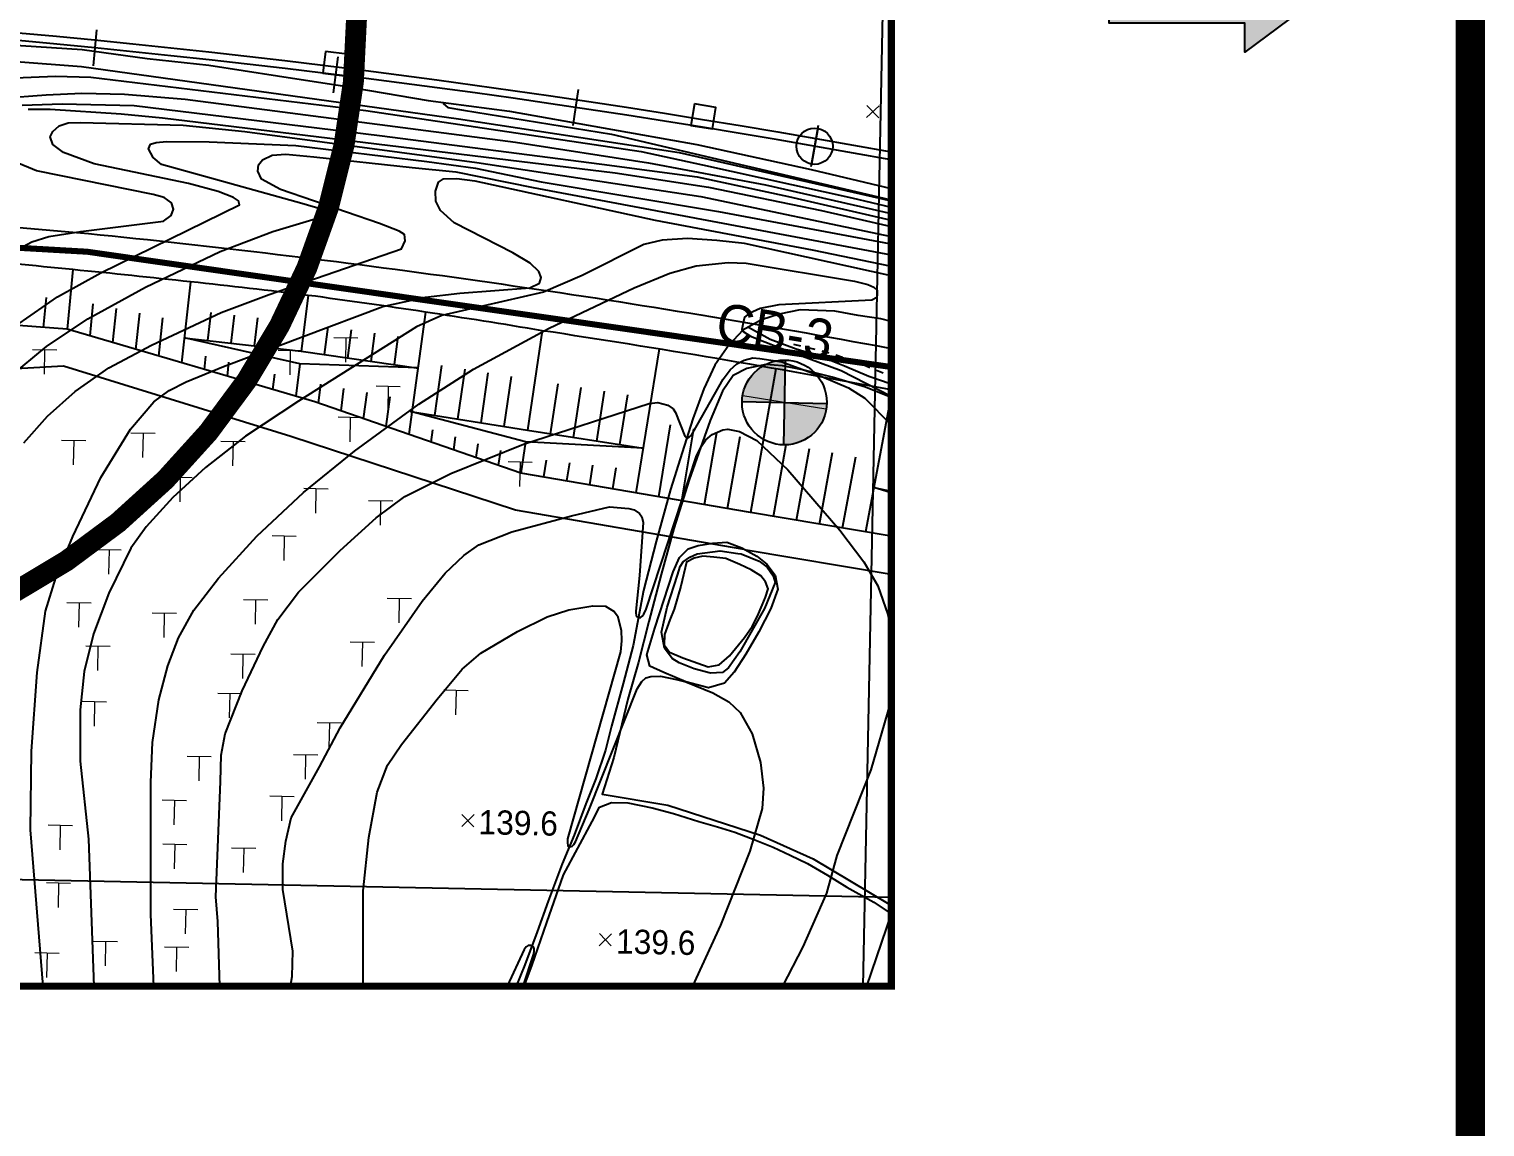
# Model space of a CAD drawing. Header units: metres. Extents: x 3558 to 3726, y 2272 to 2391.
# Drawn here: x 3701.88 to 3721.91, y 2302.29 to 2317.39 of the extents above; entities that cross this region are included whole.
import ezdxf
from ezdxf.enums import TextEntityAlignment as Align
from ezdxf.lldxf.tags import DXFTag

# ---------------------------------------------------------------- set-up
doc = ezdxf.new("R2010")
doc.units = ezdxf.units.M
doc.header["$LTSCALE"] = 0.3
doc.linetypes.add('A-HIDDN01', pattern=[0.375, 0.25, -0.125])
for name, color, linetype in [('AB002', 7, 'Continuous'), ('AC003', 112, 'A-HIDDN01'), ('AD001', 60, 'A-DASHD01'), ('AZ071', 7, 'A-DASHD01'), ('BA003', 5, 'Continuous'), ('BA010', 5, 'Continuous'), ('CA-ALGN-CNTL-UY3', 7, 'Continuous'), ('CA-ALGN-STSM-UY3', 2, 'Continuous'), ('CA-BORD-ROAD-UY3', 7, 'Continuous'), ('CA002', 7, 'Continuous'), ('CA003', 8, 'Continuous'), ('CA004', 82, 'Continuous'), ('CA005', 81, 'Continuous'), ('CD-DRAN-MANH', 3, 'Continuous'), ('CD-DRAN-PIPD', 3, 'A-DASHD01'), ('CD-SDLB-TYP2', 3, 'H-DICHB02'), ('CD-SDLL-TYP1', 4, 'H-DICHL01'), ('CD-SDLL-TYP2', 4, 'H-DICHL02'), ('CE-SLOP-BORD', 4, 'Continuous'), ('CE-SLOP-CUTT', 2, 'Continuous'), ('CV-BORE-SYMB', 3, 'Continuous'), ('CV-BORE-TEXT', 4, 'Continuous'), ('CX-BORD', 3, 'Continuous'), ('CX-BORD-LIN1', 4, 'Continuous'), ('CX-BORD-LIN2', 3, 'Continuous'), ('CX-BORD-TEX2', 7, 'Continuous'), ('CX-BORD-TEX3', 6, 'Continuous'), ('CZ-GRID', 1, 'Continuous'), ('CZ-HIDL', 2, 'A-DASHD01'), ('CZ-LIN1', 7, 'Continuous'), ('CZ-SYMB', 2, 'Continuous'), ('DA001', 80, 'A-DASHD01')]:
    doc.layers.add(name, color=color, linetype=linetype)
doc.styles.add('GHS', font='돋움.ttf')
doc.styles.add('GTXT', font='돋움.ttf')
doc.styles.add('SHS', font='돋움.ttf')
doc.styles.get("Standard").update_dxf_attribs({"font": '돋움.ttf'})
doc.styles.add('TB_TEXT', font='돋움.ttf')
doc.styles.add('TB_WBTXT', font='돋움.ttf')
doc.styles.add('TB_WMTXT', font='돋움.ttf')
tags = doc.linetypes.add('A-DASHD01', pattern=[0.75, 0.5, -0.25]).pattern_tags.tags
tags[6:7] = [DXFTag(74, 4), DXFTag(75, 0), DXFTag(340, '0'), DXFTag(46, 1.0), DXFTag(50, 0.0), DXFTag(44, 0.0), DXFTag(45, 0.0)]
tags[4:5] = [DXFTag(74, 4), DXFTag(75, 0), DXFTag(340, '0'), DXFTag(46, 1.0), DXFTag(50, 0.0), DXFTag(44, 0.0), DXFTag(45, 0.0)]
doc.linetypes.add('H-DICHB01', pattern='A,1e-05,[43,kscals.shx,S=0.1,R=0,X=0,Y=0],-0.666667,["B1",Standard,S=0.2,R=0,X=0,Y=-0.1],-0.383333', length=1.05001)
doc.linetypes.add('H-DICHB02', pattern='A,1e-05,[43,kscals.shx,S=0.1,R=0,X=0,Y=0],-0.633333,["B2",Standard,S=0.2,R=0,X=0,Y=-0.1],-0.416667', length=1.05001)
doc.linetypes.add('H-DICHL01', pattern='A,0.9,[32,kscals.shx,S=0.1,R=360,X=0,Y=0],-0.366667,["L1",Standard,S=0.2,R=360,X=0,Y=-0.1],-0.383333', length=1.65)
doc.linetypes.add('H-DICHL02', pattern='A,0.9,[32,kscals.shx,S=0.1,R=0,X=0,Y=0],-0.333333,["L2",Standard,S=0.2,R=0,X=0,Y=-0.1],-0.416667', length=1.65)

# ---------------------------------------------------------------- blocks, each defined once
blk = doc.blocks.new('CZDIRA1')
blk.add_hatch(color=256).paths.add_polyline_path([(0, 2), (0, -2), (9.33, -2), (9.33, -4), (14.67, 0), (9.33, 4), (9.33, 2)])
blk.add_lwpolyline([(9.33, 4), (14.67, 0), (9.33, -4), (9.33, -2), (0, -2), (0, 2), (9.33, 2)], close=True)
blk = doc.blocks.new('CA002')
at = {"layer": 'CA002', "color": 8, "lineweight": 0}
for points in [[(-0.5, 0.5), (0.5, -0.5)], [(0.5, 0.5), (-0.5, -0.5)]]:
    blk.add_lwpolyline(points, dxfattribs=at)
blk = doc.blocks.new('AB002')
at = {"layer": 'AB002', "color": 8, "lineweight": 0, "flags": 128}
for points in [[(0, 0), (0, 2)], [(-1, 0), (1, 0)]]:
    blk.add_lwpolyline(points, dxfattribs=at)
blk = doc.blocks.new('CVBORH2')
h = blk.add_hatch(color=256)
h.paths.add_polyline_path([(0, 3.5, 0.414214), (-3.5, 0), (0, 0)])
h.paths.add_polyline_path([(0, -3.5, 0.414214), (3.5, 0), (0, 0)])
for p, q in [((0, 3.5), (0, -3.5)), ((-3.5, 0), (3.5, 0))]:
    blk.add_line(p, q)
blk.add_circle((0, 0), 3.5)
blk = doc.blocks.new('CASTAMM')
blk.add_line((0, -1.5), (0, 1.5))
blk.add_circle((0, 0), 1.3)
at = {"style": 'GTXT', "flags": 1}
for tag, p in [('STA_DST', (0, -3.62)), ('XSEC_DAT', (0, -6.85))]:
    blk.add_attdef(tag, text='', height=2.5, dxfattribs=at).set_placement(p, align=Align.MIDDLE)
blk = doc.blocks.new('CXBLKA1-KECH-한국도로공사')
at = {"layer": 'CX-BORD-LIN1', "const_width": 2}
blk.add_lwpolyline([(796, 0), (0, 0), (0, 554), (796, 554)], close=True, dxfattribs=at)
at = {"layer": 'CX-BORD-LIN1', "style": 'TB_TEXT'}
for tag, height, p in [('TR_RNUM5', 3, (285.11, 32.64)), ('TR_RDAT5', 3.5, (317.5, 33)), ('TR_DGN5', 3.5, (451.12, 33)), ('TR_CHK5', 3.5, (491.12, 33)), ('TR_APP5', 3.5, (531.12, 33)), ('TR_RNUM4', 3, (285.11, 26.64)), ('TR_RDAT4', 3.5, (317.5, 27)), ('TR_DGN4', 3.5, (451.12, 27)), ('TR_CHK4', 3.5, (491.12, 27)), ('TR_APP4', 3.5, (531.12, 27)), ('TR_RNUM3', 3, (285.11, 20.64)), ('TR_RDAT3', 3.5, (317.5, 21)), ('TR_DGN3', 3.5, (451.12, 21)), ('TR_CHK3', 3.5, (491.12, 21)), ('TR_APP3', 3.5, (531.12, 21)), ('TR_RNUM2', 3, (285.11, 14.64)), ('TR_RDAT2', 3.5, (317.5, 15)), ('TR_DGN2', 3.5, (451.12, 15)), ('TR_CHK2', 3.5, (491.12, 15)), ('TR_APP2', 3.5, (531.12, 15)), ('TR_RNUM1', 3, (285.11, 8.64)), ('TR_RDAT1', 3.5, (317.5, 9)), ('TR_DGN1', 3.5, (451.12, 9)), ('TR_CHK1', 3.5, (491.12, 9)), ('TR_APP1', 3.5, (531.12, 9))]:
    blk.add_attdef(tag, text='', height=height, dxfattribs=at).set_placement(p, align=Align.MIDDLE_CENTER)
for tag, p in [('TR_RCON5', (342.3, 33)), ('TR_RCON4', (342.3, 27)), ('TR_RCON3', (342.3, 21)), ('TR_RCON2', (342.3, 15)), ('TR_RCON1', (342.3, 9))]:
    blk.add_attdef(tag, text='', height=3.5, dxfattribs=at).set_placement(p, align=Align.MIDDLE_LEFT)
at = {"layer": 'CX-BORD-LIN2', "style": 'TB_TEXT'}
blk.add_attdef('TD_VERSION', text='', height=3, rotation=90, dxfattribs=at).set_placement((800.5, 48.01), align=Align.MIDDLE_CENTER)
at = {"layer": 'CX-BORD-TEX2', "style": 'TB_WMTXT'}
for tag, height, p in [('TB_CNAME', 5, (15.34, 531.83)), ('TB_CSCOP', 4, (16.63, 523.83))]:
    blk.add_attdef(tag, text='', height=height, dxfattribs=at).set_placement(p, align=Align.BOTTOM_LEFT)
at = {"layer": 'CX-BORD-TEX2', "style": 'TB_WBTXT'}
for tag, height, p in [('TB_MTITIL', 10, (398, 533.33)), ('TB_STITL', 7, (398, 518.33))]:
    blk.add_attdef(tag, text='', height=height, dxfattribs=at).set_placement(p, align=Align.MIDDLE_CENTER)
at = {"layer": 'CX-BORD-TEX3', "style": 'TB_TEXT'}
for tag, height, p in [('TD_LNDST', 4.5, (215, 31.5)), ('TD_DSECT', 4.5, (605.5, 31.5)), ('TD_DDIST', 4.5, (654.5, 31.5)), ('TD_DNAME_TOP', 4.5, (755, 27.96)), ('TD_DCOMP', 4.5, (215, 22.59)), ('TD_CSECT', 4.5, (605.5, 22.5)), ('TD_CDIST', 4.5, (654.5, 22.5)), ('TD_DNAME_MAIN', 4.5, (755, 21.47)), ('TD_HSCAL', 4.5, (620.88, 13.75)), ('TD_VSCAL', 4.5, (656.86, 13.75)), ('TD_DNAME_BOT', 3, (755, 15.25)), ('TD_CCOMP', 4.5, (215, 13.59)), ('TD_CNAME', 5, (65, 7.6)), ('TD_FIELD', 4.5, (180, 5.13)), ('TD_CSTEP', 4.5, (250.74, 5.13)), ('TD_DWGCODE', 4.5, (637, 4.79)), ('TD_DWGNO', 4.5, (755, 5))]:
    blk.add_attdef(tag, text='', height=height, dxfattribs=at).set_placement(p, align=Align.MIDDLE_CENTER)

msp = doc.modelspace()

# ---------------------------------------------------------------- linework, layer by layer
at = {"layer": 'AC003', "elevation": 22.333, "flags": 128}
msp.add_lwpolyline([(3712.396, 2313.057), (3712.826, 2312.958), (3713.208, 2312.836), (3713.679, 2312.644), (3713.742, 2312.613)], dxfattribs=at)
at = {"layer": 'AD001', "color": 253, "elevation": 18.202, "flags": 128}
msp.add_lwpolyline([(3700.025, 2317.262), (3700.876, 2317.21), (3701.761, 2317.167), (3702.608, 2317.113), (3703.502, 2316.99), (3704.351, 2316.895), (3705.293, 2316.749), (3706.155, 2316.615), (3707.37, 2316.411), (3708.489, 2316.265), (3711.066, 2315.803), (3712.641, 2315.461), (3713.742, 2315.201)], dxfattribs=at)
at = {"layer": 'AZ071', "flags": 128}
for points, elevation in [([(3698.683, 2316.983), (3698.729, 2317.137), (3700.732, 2317.021), (3702.595, 2316.88)], 21.037), ([(3702.595, 2316.88), (3707.786, 2316.158), (3710.824, 2315.696), (3713.742, 2315.031)], 18.163)]:
    msp.add_lwpolyline(points, dxfattribs=dict(at, elevation=elevation))
at = {"layer": 'BA003', "color": 253, "flags": 128}
for points, elevation in [([(3713.742, 2313.369), (3713.598, 2313.409), (3713.287, 2313.454), (3712.964, 2313.512), (3712.489, 2313.53), (3712.199, 2313.469), (3711.958, 2313.394), (3711.7, 2313.25), (3711.505, 2313.043), (3711.312, 2312.769), (3711.16, 2312.444), (3711.011, 2312.032), (3710.862, 2311.57), (3710.702, 2311.058), (3710.507, 2310.343), (3710.33, 2309.67), (3710.188, 2308.913), (3710.052, 2308.389), (3709.892, 2307.802), (3709.809, 2307.472), (3709.677, 2307.078), (3709.54, 2306.734), (3709.376, 2306.304), (3709.212, 2305.909), (3709.02, 2305.396), (3708.866, 2304.975), (3708.697, 2304.519), (3708.577, 2304.227)], 22.657), ([(3711.776, 2313.293), (3712.076, 2313.129), (3712.433, 2312.996), (3712.778, 2312.889), (3713.097, 2312.761), (3713.434, 2312.618), (3713.725, 2312.518), (3713.742, 2312.508)], 22.112)]:
    msp.add_lwpolyline(points, dxfattribs=dict(at, elevation=elevation))
at = {"layer": 'BA010', "elevation": 22.907, "flags": 128}
msp.add_lwpolyline([(3710.755, 2309.415), (3710.694, 2309.266), (3710.621, 2309.064), (3710.615, 2308.921), (3710.691, 2308.822), (3710.875, 2308.745), (3711.222, 2308.62), (3711.371, 2308.645), (3711.517, 2308.769), (3711.721, 2309.025), (3711.829, 2309.174), (3711.9, 2309.316), (3711.965, 2309.47), (3712.01, 2309.576), (3712.046, 2309.695), (3712.013, 2309.787), (3711.948, 2309.872), (3711.813, 2309.953), (3711.659, 2310.026), (3711.463, 2310.109), (3711.301, 2310.13), (3711.15, 2310.143), (3711.029, 2310.114), (3710.925, 2310.06), (3710.846, 2309.73), (3710.755, 2309.415)], dxfattribs=at)
at = {"layer": 'CA-ALGN-CNTL-UY3', "color": 1}
msp.add_arc((3689.593, 2183.617), 134.167, 79.63051, 94.03839, dxfattribs=at)
at = {"layer": 'CA-ALGN-STSM-UY3'}
for p, q in [((3702.805, 2317.382), (3702.756, 2316.885)), ((3706.124, 2317.013), (3706.062, 2316.517)), ((3709.432, 2316.561), (3709.359, 2316.067)), ((3712.729, 2316.027), (3712.643, 2315.535))]:
    msp.add_line(p, q, dxfattribs=at)
at = {"layer": 'CA-BORD-ROAD-UY3', "color": 1, "const_width": 0.0833}
msp.add_lwpolyline([(3713.742, 2312.744, 0.063927), (3680.341, 2314.657)], format="xyb", dxfattribs=at)
at = {"layer": 'CA004', "flags": 128}
for points, elevation in [([(3701.864, 2316.291), (3702.167, 2316.292), (3703.143, 2316.225), (3703.713, 2316.17), (3709.942, 2315.414), (3711.228, 2315.218), (3712.781, 2314.899), (3713.742, 2314.678)], 21.667), ([(3701.675, 2314.336), (3701.913, 2314.468), (3702.148, 2314.538), (3702.587, 2314.609), (3703.726, 2314.752), (3703.83, 2314.829), (3703.862, 2314.915), (3703.835, 2315.003), (3703.735, 2315.076), (3703.584, 2315.119), (3701.975, 2315.443), (3701.678, 2315.566)], 21.667), ([(3713.742, 2313.997), (3711.721, 2314.441), (3711.339, 2314.486), (3710.937, 2314.512), (3710.589, 2314.487), (3710.334, 2314.429), (3709.488, 2314.002), (3708.954, 2313.772), (3707.557, 2313.453), (3707.207, 2313.295), (3705.583, 2312.275), (3704.856, 2311.792), (3704.302, 2311.362), (3703.855, 2310.949), (3703.485, 2310.546), (3703.277, 2310.25), (3702.973, 2309.632), (3702.761, 2309.074), (3702.633, 2308.557), (3702.576, 2308.029), (3702.58, 2307.32), (3702.694, 2306.247), (3702.765, 2304.227)], 22.5)]:
    msp.add_lwpolyline(points, dxfattribs=dict(at, elevation=elevation))
at = {"layer": 'CA005', "flags": 128}
for points, elevation in [([(3701.007, 2316.694), (3702.239, 2316.743), (3702.726, 2316.733), (3706.508, 2316.273), (3710.299, 2315.709), (3711.145, 2315.527), (3713.198, 2315.071), (3713.742, 2314.945)], 21.167), ([(3694.692, 2304.227), (3695.453, 2305.259), (3696.1, 2306.293), (3696.649, 2307.308), (3696.965, 2307.992), (3697.068, 2308.392), (3697.323, 2309.728), (3697.559, 2310.308), (3699.653, 2315.33), (3699.766, 2315.83), (3699.863, 2315.978), (3699.996, 2316.064), (3700.309, 2316.183), (3700.934, 2316.352), (3701.498, 2316.442), (3702.112, 2316.487), (3702.601, 2316.511), (3703.187, 2316.496), (3704.025, 2316.427), (3708.572, 2315.838), (3710.4, 2315.552), (3712.01, 2315.25), (3713.742, 2314.854)], 21.333), ([(3701.782, 2316.347), (3702.332, 2316.364), (3703.322, 2316.34), (3706.698, 2315.928), (3709.757, 2315.534), (3711.07, 2315.362), (3712.328, 2315.088), (3713.742, 2314.764)], 21.5), ([(3707.573, 2316.385), (3707.577, 2316.366), (3707.639, 2316.313), (3707.855, 2316.277), (3709.89, 2315.946), (3713.716, 2315.05), (3713.742, 2315.043)], 21), ([(3701.738, 2313.343), (3702.267, 2313.71), (3702.861, 2314.04), (3704.769, 2314.975), (3704.759, 2315.03), (3704.689, 2315.076), (3704.478, 2315.159), (3704.067, 2315.267), (3702.769, 2315.539), (3702.351, 2315.693), (3702.2, 2315.805), (3702.166, 2315.91), (3702.2, 2315.984), (3702.29, 2316.06), (3702.413, 2316.102), (3702.576, 2316.107), (3703.998, 2316.069), (3704.845, 2315.983), (3708.037, 2315.559), (3711.12, 2315.09), (3713.742, 2314.54)], 21.833), ([(3701.605, 2312.603), (3702.116, 2313.025), (3702.683, 2313.407), (3703.479, 2313.841), (3704.506, 2314.331), (3705.231, 2314.61), (3705.919, 2314.813), (3705.962, 2314.878), (3705.895, 2314.914), (3705.631, 2314.993), (3703.698, 2315.53), (3703.583, 2315.625), (3703.519, 2315.746), (3703.547, 2315.81), (3703.625, 2315.834), (3703.768, 2315.846), (3704.352, 2315.84), (3705.547, 2315.789), (3707.351, 2315.573), (3708.02, 2315.481), (3708.922, 2315.291), (3711.366, 2314.882), (3713.715, 2314.444), (3713.742, 2314.437)], 22), ([(3701.801, 2311.7), (3702.129, 2312.066), (3702.51, 2312.409), (3702.974, 2312.733), (3703.561, 2313.043), (3704.519, 2313.492), (3705.181, 2313.743), (3707.001, 2314.37), (3707.053, 2314.478), (3707.04, 2314.565), (3706.971, 2314.612), (3706.699, 2314.717), (3705.334, 2315.184), (3705.074, 2315.328), (3705.023, 2315.436), (3705.032, 2315.523), (3705.086, 2315.595), (3705.219, 2315.659), (3705.408, 2315.673), (3705.794, 2315.636), (3707.146, 2315.49), (3707.748, 2315.427), (3708.811, 2315.215), (3713.742, 2314.286)], 22.167), ([(3702.069, 2304.227), (3701.896, 2306.376), (3701.909, 2307.46), (3701.987, 2308.541), (3702.103, 2309.385), (3702.245, 2309.846), (3702.475, 2310.412), (3702.864, 2311.223), (3703.271, 2311.89), (3703.591, 2312.266), (3703.803, 2312.423), (3704.035, 2312.54), (3704.551, 2312.749), (3706.742, 2313.575), (3707.331, 2313.705), (3707.805, 2313.758), (3708.766, 2313.833), (3708.901, 2313.897), (3708.924, 2313.975), (3708.891, 2314.058), (3708.771, 2314.171), (3708.532, 2314.313), (3707.727, 2314.727), (3707.536, 2314.895), (3707.474, 2315.025), (3707.467, 2315.163), (3707.509, 2315.285), (3707.58, 2315.334), (3707.761, 2315.338), (3708.011, 2315.306), (3710.494, 2314.764), (3712.651, 2314.357), (3713.742, 2314.13)], 22.333), ([(3703.59, 2304.227), (3703.55, 2305.212), (3703.552, 2307.034), (3703.575, 2307.578), (3703.662, 2308.164), (3703.784, 2308.633), (3703.933, 2309.019), (3704.144, 2309.399), (3704.483, 2309.841), (3705.01, 2310.418), (3705.652, 2311.019), (3706.355, 2311.588), (3707.239, 2312.233), (3707.99, 2312.715), (3709.033, 2313.279), (3710.205, 2313.831), (3710.696, 2314.035), (3711.056, 2314.137), (3711.499, 2314.182), (3711.744, 2314.173), (3713.237, 2313.927), (3713.418, 2313.877), (3713.503, 2313.841), (3713.547, 2313.801), (3713.546, 2313.738), (3713.545, 2313.698), (3713.476, 2313.665), (3712.193, 2313.6), (3711.936, 2313.549), (3711.786, 2313.478), (3711.723, 2313.428), (3711.704, 2313.354), (3711.685, 2313.258), (3711.702, 2313.234), (3711.803, 2313.17), (3712.199, 2313.014), (3712.77, 2312.803), (3713.052, 2312.695), (3713.742, 2312.345)], 22.667), ([(3708.678, 2311.682), (3710.408, 2312.24), (3710.527, 2312.257), (3710.665, 2312.22), (3710.738, 2312.169), (3710.772, 2312.118), (3710.899, 2311.793), (3710.913, 2311.777), (3710.929, 2311.767), (3710.94, 2311.767), (3710.962, 2311.778), (3710.992, 2311.805), (3711.011, 2311.837), (3711.43, 2312.575), (3711.526, 2312.707), (3711.617, 2312.789), (3711.717, 2312.837), (3711.837, 2312.869), (3711.935, 2312.862), (3712.234, 2312.814), (3712.784, 2312.615), (3713.153, 2312.456), (3713.378, 2312.314), (3713.742, 2311.95)], 22.833), ([(3709.339, 2310.699), (3709.864, 2310.82), (3710.131, 2310.8), (3710.205, 2310.779), (3710.278, 2310.728), (3710.307, 2310.682), (3710.325, 2310.603), (3710.275, 2309.874), (3710.227, 2309.387), (3710.226, 2309.363), (3710.231, 2309.328), (3710.246, 2309.307), (3710.257, 2309.297), (3710.286, 2309.295), (3710.313, 2309.315), (3710.336, 2309.343), (3710.37, 2309.415), (3711.062, 2311.524), (3711.123, 2311.641), (3711.19, 2311.744), (3711.275, 2311.816), (3711.423, 2311.88), (3711.493, 2311.891), (3711.653, 2311.856), (3711.892, 2311.731), (3712.318, 2311.331), (3713.036, 2310.5), (3713.366, 2310.064), (3713.556, 2309.736), (3713.694, 2309.339), (3713.742, 2309.096)], 23), ([(3704.502, 2304.227), (3704.474, 2305.118), (3704.447, 2305.456), (3704.509, 2307.042), (3704.519, 2307.403), (3704.576, 2307.699), (3704.81, 2308.29), (3705.096, 2308.9), (3705.299, 2309.273), (3705.585, 2309.648), (3706.155, 2310.218), (3706.65, 2310.668), (3707.047, 2310.962), (3707.68, 2311.28), (3708.678, 2311.682)], 22.833), ([(3705.475, 2304.227), (3705.495, 2304.361), (3705.506, 2304.71), (3705.367, 2305.558), (3705.369, 2305.912), (3705.411, 2306.221), (3705.482, 2306.541), (3705.871, 2307.243), (3706.157, 2307.782), (3706.766, 2308.779), (3707.284, 2309.525), (3707.6, 2309.906), (3707.858, 2310.153), (3708.065, 2310.297), (3708.52, 2310.479), (3709.339, 2310.699)], 23), ([(3711.628, 2310.18), (3711.675, 2310.172), (3711.922, 2310.074), (3712.035, 2309.993), (3712.117, 2309.873), (3712.142, 2309.778), (3711.999, 2309.424), (3711.656, 2308.826), (3711.503, 2308.608), (3711.417, 2308.54), (3711.255, 2308.533), (3711.027, 2308.592), (3710.821, 2308.674), (3710.726, 2308.734), (3710.619, 2308.875), (3710.581, 2309.096), (3710.658, 2309.44), (3710.8, 2309.88), (3710.838, 2309.998), (3710.878, 2310.062), (3710.969, 2310.129), (3711.069, 2310.172), (3711.387, 2310.215), (3711.628, 2310.18)], 23), ([(3707.003, 2307.552), (3707.491, 2308.177), (3707.838, 2308.587), (3708.093, 2308.806), (3708.597, 2309.108), (3709.008, 2309.306), (3709.305, 2309.403), (3709.635, 2309.458), (3709.807, 2309.453), (3709.93, 2309.382), (3709.975, 2309.321), (3710.022, 2309.124), (3710.03, 2308.979), (3710.016, 2308.825), (3709.285, 2306.253), (3709.284, 2306.199), (3709.29, 2306.162), (3709.298, 2306.148), (3709.318, 2306.145), (3709.349, 2306.155), (3709.374, 2306.177), (3709.395, 2306.213), (3709.586, 2306.656), (3710.243, 2308.316), (3710.307, 2308.418), (3710.364, 2308.468), (3710.432, 2308.487), (3710.566, 2308.49), (3710.787, 2308.447), (3710.916, 2308.412), (3711.284, 2308.26), (3711.505, 2308.139), (3711.662, 2307.99), (3711.828, 2307.697), (3711.942, 2307.304), (3711.981, 2306.952), (3711.964, 2306.673), (3711.794, 2306.086), (3711.392, 2305.067), (3711.008, 2304.227)], 23.167), ([(3713.742, 2308.244), (3713.72, 2308.102), (3713.46, 2307.204), (3712.991, 2306.025), (3712.852, 2305.505), (3712.524, 2304.767), (3712.243, 2304.227)], 23), ([(3706.473, 2304.227), (3706.474, 2305.54), (3706.549, 2306.27), (3706.666, 2306.895), (3706.808, 2307.266), (3707.003, 2307.552)], 23.167), ([(3713.742, 2305.223), (3713.4, 2304.227)], 22.833), ([(3708.675, 2304.227), (3708.817, 2304.658), (3708.828, 2304.706), (3708.828, 2304.741), (3708.819, 2304.767), (3708.801, 2304.783), (3708.782, 2304.788), (3708.746, 2304.785), (3708.718, 2304.767), (3708.691, 2304.732), (3708.457, 2304.227)], 23.167)]:
    msp.add_lwpolyline(points, dxfattribs=dict(at, elevation=elevation))
at = {"layer": 'CD-DRAN-MANH', "lineweight": -3}
for points in [[(3705.955, 2317.084), (3705.919, 2316.786), (3706.216, 2316.75), (3706.253, 2317.047)], [(3711.032, 2316.363), (3710.984, 2316.067), (3711.28, 2316.019), (3711.328, 2316.315)]]:
    msp.add_lwpolyline(points, close=True, dxfattribs=at)
at = {"layer": 'CD-DRAN-PIPD', "ltscale": 2, "flags": 128}
msp.add_lwpolyline([(3673.564, 2316.944), (3673.65, 2316.954), (3673.816, 2316.973), (3673.981, 2316.991), (3674.147, 2317.01), (3674.313, 2317.028), (3674.479, 2317.046), (3674.645, 2317.064), (3674.81, 2317.082), (3674.976, 2317.1), (3675.142, 2317.117), (3675.308, 2317.135), (3675.474, 2317.152), (3675.64, 2317.169), (3675.806, 2317.186), (3675.972, 2317.202), (3676.138, 2317.219), (3676.304, 2317.235), (3676.47, 2317.251), (3676.636, 2317.267), (3676.802, 2317.283), (3676.968, 2317.298), (3677.134, 2317.314), (3677.3, 2317.329), (3677.466, 2317.344), (3677.632, 2317.359), (3677.798, 2317.373), (3677.964, 2317.388), (3678.131, 2317.402), (3678.297, 2317.416), (3678.463, 2317.43), (3678.629, 2317.444), (3678.796, 2317.457), (3678.962, 2317.47), (3679.128, 2317.483), (3679.294, 2317.496), (3679.461, 2317.509), (3679.627, 2317.521), (3679.793, 2317.534), (3679.96, 2317.546), (3680.126, 2317.558), (3680.136, 2317.558), (3680.136, 2317.558, -0.062912), (3713.742, 2315.702)], format="xyb", dxfattribs=at)
at = {"layer": 'CD-SDLB-TYP2', "color": 4, "linetype": 'H-DICHB01', "ltscale": 10, "flags": 128}
for points in [[(3711.716, 2310.232), (3708.569, 2310.775), (3705.476, 2311.786), (3702.348, 2312.755), (3700.79, 2312.669), (3700.79, 2312.669), (3699.877, 2311.49), (3699.699, 2311.023), (3699.498, 2310.566), (3699.275, 2310.12), (3699.031, 2309.689), (3698.056, 2309.19), (3698.056, 2309.19), (3698.056, 2309.19), (3698.056, 2309.19), (3698.056, 2309.19), (3698.056, 2309.19), (3695.03, 2307.146), (3695.03, 2307.146), (3695.03, 2307.146), (3695.03, 2307.146), (3695.03, 2307.146), (3695.03, 2307.146), (3693.393, 2304.671), (3693.174, 2304.227)], [(3711.716, 2310.232), (3711.716, 2310.232), (3713.742, 2309.895)]]:
    msp.add_lwpolyline(points, dxfattribs=at)
at = {"layer": 'CD-SDLL-TYP1', "linetype": 'H-DICHL01', "ltscale": 10, "flags": 128}
msp.add_lwpolyline([(3699.272, 2314.877), (3702.529, 2314.596), (3702.529, 2314.596), (3702.529, 2314.596), (3702.692, 2314.58), (3702.855, 2314.564), (3703.018, 2314.547), (3703.18, 2314.53), (3703.343, 2314.513), (3703.505, 2314.496), (3703.668, 2314.479), (3703.83, 2314.461), (3703.993, 2314.443), (3704.156, 2314.425), (3704.318, 2314.407), (3704.48, 2314.389), (3704.643, 2314.37), (3704.805, 2314.351), (3704.968, 2314.332), (3705.13, 2314.313), (3705.292, 2314.294), (3705.455, 2314.274), (3705.617, 2314.254), (3705.779, 2314.234), (3705.942, 2314.214), (3706.104, 2314.194), (3706.266, 2314.173), (3706.428, 2314.152), (3706.59, 2314.131), (3706.752, 2314.11), (3706.914, 2314.089), (3707.077, 2314.067), (3707.239, 2314.045), (3707.399, 2314.023)], dxfattribs=at)
at = {"layer": 'CD-SDLL-TYP2', "linetype": 'H-DICHL02', "ltscale": 10, "flags": 128}
msp.add_lwpolyline([(3707.399, 2314.023), (3707.401, 2314.023), (3707.563, 2314.001), (3707.725, 2313.978), (3707.886, 2313.956), (3708.048, 2313.933), (3708.21, 2313.91), (3708.372, 2313.887), (3708.534, 2313.863), (3708.696, 2313.84), (3708.857, 2313.816), (3709.019, 2313.792), (3709.181, 2313.768), (3709.342, 2313.743), (3709.504, 2313.719), (3709.666, 2313.694), (3709.827, 2313.669), (3709.989, 2313.643), (3710.15, 2313.618), (3710.312, 2313.592), (3710.473, 2313.567), (3710.635, 2313.54), (3710.796, 2313.514), (3710.957, 2313.488), (3711.119, 2313.461), (3711.28, 2313.434), (3711.441, 2313.407), (3711.602, 2313.38), (3711.764, 2313.353), (3711.925, 2313.325), (3712.086, 2313.297), (3712.247, 2313.269), (3712.408, 2313.241), (3712.569, 2313.212), (3712.73, 2313.184), (3712.891, 2313.155), (3713.052, 2313.126), (3713.213, 2313.097), (3713.374, 2313.067), (3713.534, 2313.038), (3713.695, 2313.008), (3713.742, 2312.999)], dxfattribs=at)
at = {"layer": 'CE-SLOP-BORD', "color": 11}
msp.add_line((3713.501, 2311.087), (3713.742, 2311.038), dxfattribs=at)
msp.add_lwpolyline([(3713.742, 2312.431, 0.009081), (3708.937, 2313.244, 0.007896), (3705.717, 2313.73, 0.005295), (3702.479, 2314.084, 0.005856), (3700.857, 2314.23), (3699.217, 2314.131)], format="xyb", dxfattribs=at)
for points in [[(3713.742, 2310.419), (3711.805, 2310.742), (3708.645, 2311.286), (3705.809, 2312.264), (3702.398, 2313.264), (3699.171, 2313.509)], [(3704.003, 2313.145), (3705.621, 2312.96), (3707.234, 2312.729)], [(3707.224, 2312.731), (3705.6, 2312.79), (3704.013, 2313.144)], [(3707.125, 2312.131), (3708.733, 2311.876), (3710.325, 2311.626)], [(3710.325, 2311.626), (3708.709, 2311.714), (3707.125, 2312.131)], [(3713.742, 2311.012), (3713.501, 2311.087)]]:
    msp.add_lwpolyline(points, dxfattribs=at)
at = {"layer": 'CE-SLOP-CUTT', "color": 11, "linetype": 'Continuous'}
for p, q in [((3702.479, 2314.084), (3702.398, 2313.264)), ((3704.099, 2313.916), (3703.975, 2312.802)), ((3702.075, 2313.288), (3702.115, 2313.702)), ((3702.714, 2313.171), (3702.758, 2313.612)), ((3705.717, 2313.73), (3705.621, 2312.96)), ((3703.03, 2313.079), (3703.078, 2313.549)), ((3703.345, 2312.986), (3703.398, 2313.486)), ((3703.66, 2312.894), (3703.717, 2313.422)), ((3704.335, 2313.107), (3704.379, 2313.494)), ((3704.656, 2313.07), (3704.701, 2313.457)), ((3704.978, 2313.034), (3705.024, 2313.419)), ((3707.329, 2313.5), (3707.1, 2311.819)), ((3705.3, 2312.997), (3705.346, 2313.382)), ((3705.942, 2312.914), (3705.991, 2313.299)), ((3706.263, 2312.868), (3706.312, 2313.254)), ((3706.583, 2312.822), (3706.634, 2313.208)), ((3708.937, 2313.244), (3708.733, 2311.876)), ((3706.904, 2312.777), (3706.955, 2313.162)), ((3704.289, 2312.71), (3704.31, 2312.892)), ((3704.604, 2312.618), (3704.626, 2312.81)), ((3710.546, 2312.992), (3710.225, 2311.014)), ((3704.918, 2312.526), (3704.942, 2312.729)), ((3705.231, 2312.434), (3705.257, 2312.647)), ((3705.6, 2312.79), (3705.545, 2312.342)), ((3707.46, 2312.078), (3707.556, 2312.764)), ((3707.778, 2312.027), (3707.876, 2312.714)), ((3708.097, 2311.977), (3708.196, 2312.663)), ((3708.415, 2311.926), (3708.516, 2312.613)), ((3712.151, 2312.72), (3711.805, 2310.742)), ((3705.858, 2312.248), (3705.891, 2312.508)), ((3706.169, 2312.14), (3706.209, 2312.45)), ((3709.051, 2311.826), (3709.156, 2312.512)), ((3709.37, 2311.776), (3709.475, 2312.461)), ((3709.688, 2311.726), (3709.795, 2312.41)), ((3713.753, 2312.429), (3713.387, 2310.478)), ((3706.479, 2312.033), (3706.527, 2312.392)), ((3706.79, 2311.926), (3706.844, 2312.334)), ((3710.006, 2311.676), (3710.115, 2312.36)), ((3707.409, 2311.712), (3707.432, 2311.878)), ((3710.541, 2310.959), (3710.704, 2311.949)), ((3710.857, 2310.905), (3711.023, 2311.895)), ((3711.173, 2310.851), (3711.341, 2311.841)), ((3707.719, 2311.606), (3707.744, 2311.784)), ((3708.028, 2311.499), (3708.055, 2311.689)), ((3708.709, 2311.714), (3708.645, 2311.286)), ((3711.489, 2310.796), (3711.66, 2311.786)), ((3712.122, 2310.689), (3712.297, 2311.676)), ((3712.438, 2310.636), (3712.615, 2311.621)), ((3708.337, 2311.392), (3708.366, 2311.594)), ((3708.961, 2311.232), (3708.997, 2311.464)), ((3709.277, 2311.177), (3709.316, 2311.428)), ((3712.754, 2310.584), (3712.933, 2311.566)), ((3713.071, 2310.531), (3713.252, 2311.51)), ((3709.593, 2311.123), (3709.636, 2311.392)), ((3709.909, 2311.068), (3709.955, 2311.356)), ((3713.703, 2310.425), (3713.757, 2310.708))]:
    msp.add_line(p, q, dxfattribs=at)
at = {"layer": 'CV-BORE-SYMB', "linetype": 'Continuous', "lineweight": 0}
msp.add_line((3712.843, 2312.164), (3711.698, 2312.349), dxfattribs=at)
msp.add_line((3712.843, 2312.164), (3711.698, 2312.349), dxfattribs=at)
at = {"layer": 'CZ-GRID', "color": 251, "flags": 128}
for points in [[(3713.355, 2304.227), (3713.742, 2323.282)], [(3673.564, 2306.269), (3713.742, 2305.453)]]:
    msp.add_lwpolyline(points, dxfattribs=at)
at = {"layer": 'CZ-HIDL', "ltscale": 10, "const_width": 0.288, "flags": 128}
msp.add_lwpolyline([(3688.421, 2317.545, -1), (3706.382, 2317.545, -1)], format="xyb", close=True, dxfattribs=at)
at = {"layer": 'CZ-LIN1', "const_width": 0.1}
msp.add_lwpolyline([(3673.564, 2304.227), (3713.742, 2304.227), (3713.742, 2331.523), (3673.564, 2331.523)], close=True, dxfattribs=at)
msp.add_lwpolyline([(3673.564, 2304.227), (3713.742, 2304.227), (3713.742, 2331.523), (3673.564, 2331.523)], close=True, dxfattribs=at)
at = {"layer": 'DA001', "color": 8, "flags": 128}
for points, elevation in [([(3713.742, 2312.324), (3713.386, 2312.468), (3712.927, 2312.603), (3712.542, 2312.701), (3712.243, 2312.758), (3712.015, 2312.78), (3711.754, 2312.723), (3711.565, 2312.629), (3711.421, 2312.41), (3711.249, 2312.008), (3710.959, 2311.193), (3710.749, 2310.522), (3710.573, 2309.892), (3710.406, 2309.245), (3710.263, 2308.683), (3710.118, 2308.174), (3709.923, 2307.373), (3709.761, 2306.868), (3710.665, 2306.718), (3711.94, 2306.302), (3712.669, 2305.978), (3713.688, 2305.369), (3713.742, 2305.335)], 22.477), ([(3711.687, 2310.258), (3711.89, 2310.14), (3712.029, 2310.031), (3712.143, 2309.882), (3712.179, 2309.687), (3712.084, 2309.424), (3711.919, 2309.103), (3711.738, 2308.795), (3711.581, 2308.548), (3711.448, 2308.394), (3711.228, 2308.331), (3710.915, 2308.415), (3710.612, 2308.542), (3710.419, 2308.631), (3710.377, 2308.787), (3710.488, 2309.153), (3710.74, 2309.928), (3710.826, 2310.125), (3710.945, 2310.244), (3711.083, 2310.288), (3711.285, 2310.319), (3711.48, 2310.335), (3711.687, 2310.258)], 23.005), ([(3708.691, 2304.227), (3708.793, 2304.508), (3709, 2305.103), (3709.232, 2305.758), (3709.624, 2306.49), (3709.728, 2306.69), (3709.891, 2306.753), (3710.117, 2306.75), (3710.453, 2306.679), (3710.746, 2306.601), (3711.092, 2306.494), (3711.348, 2306.42), (3711.589, 2306.344), (3711.866, 2306.238), (3712.115, 2306.14), (3712.351, 2306.027), (3712.591, 2305.913), (3712.863, 2305.754), (3713.129, 2305.587), (3713.5, 2305.381), (3713.742, 2305.22)], 22.517)]:
    msp.add_lwpolyline(points, dxfattribs=dict(at, elevation=elevation))

# ---------------------------------------------------------------- block references
at = {"layer": 'AB002', "xscale": 0.1666666666565764, "yscale": 0.1666666666565106, "zscale": 0.1666666666567431, "rotation": 178.8362975944914}
for p in [(3706.235, 2313.142, 22.51), (3702.089, 2312.978, 22.04), (3705.469, 2312.969, 22.51), (3706.818, 2312.477, 22.7), (3706.296, 2312.049, 22.747), (3703.444, 2311.832, 22.47), (3702.49, 2311.731, 22.352), (3704.682, 2311.718, 22.593), (3708.634, 2311.435, 22.91), (3703.955, 2311.225, 22.567), (3705.824, 2311.068, 22.817), (3706.714, 2310.902, 22.895), (3705.386, 2310.417, 22.832), (3702.976, 2310.226, 22.53), (3702.563, 2309.499, 22.498), (3704.993, 2309.538, 22.912), (3706.97, 2309.558, 23.145), (3703.736, 2309.356, 22.763), (3702.823, 2308.901, 22.572), (3706.463, 2308.957, 23.108), (3704.818, 2308.792, 22.913), (3704.638, 2308.25, 22.913), (3707.752, 2308.295, 23.248), (3702.776, 2308.138, 22.615), (3706.009, 2307.847, 23.142), (3705.681, 2307.406, 23.128), (3704.216, 2307.385, 22.893), (3705.356, 2306.835, 23.098), (3703.875, 2306.78, 22.825), (3702.304, 2306.437, 22.498), (3703.881, 2306.175, 22.825), (3704.829, 2306.123, 23.008), (3702.28, 2305.643, 22.497), (3704.031, 2305.279, 22.852), (3702.927, 2304.838, 22.68), (3702.122, 2304.681, 22.415), (3703.906, 2304.761, 22.838)]:
    msp.add_blockref('AB002', p, dxfattribs=at)
at = {"layer": 'CA-ALGN-STSM-UY3', "xscale": 0.1923076922914236, "yscale": 0.1923076922980727, "zscale": 0.1923076922956556, "rotation": 170.0887586697429}
msp.add_blockref('CASTAMM', (3712.686, 2315.781), dxfattribs=at)
at = {"layer": 'CA002', "xscale": 0.1666666666565764, "yscale": 0.1666666666565106, "zscale": 0.1666666666567431, "rotation": 178.8362975944914}
for p in [(3713.488, 2316.257, 20.922), (3707.914, 2306.505, 23.26), (3709.807, 2304.865, 23.262)]:
    msp.add_blockref('CA002', p, dxfattribs=at)
at = {"layer": 'CV-BORE-SYMB', "linetype": 'Continuous', "lineweight": 0, "xscale": 0.1666666666565764, "yscale": 0.1666666666565106, "zscale": 0.1666666666567431, "rotation": 358.8362975944914}
msp.add_blockref('CVBORH2', (3712.271, 2312.256), dxfattribs=at)
at = {"layer": 'CX-BORD', "linetype": 'Continuous', "xscale": 0.1999999999998181, "yscale": 0.1999999999998181, "zscale": 0.2000000000137599}
msp.add_blockref('CXBLKA1-KECH-한국도로공사', (3562.512, 2275.822), dxfattribs=at)
at = {"layer": 'CZ-SYMB', "xscale": 0.1999999999998181, "yscale": 0.1999999999998181, "zscale": 0.1999999999980596}
msp.add_blockref('CZDIRA1', (3716.742, 2317.875), dxfattribs=at)

# ---------------------------------------------------------------- texts
at = {"layer": 'CA003', "style": 'GHS'}
for p in [(3708.059, 2306.318, 23.26), (3709.952, 2304.677, 23.262)]:
    msp.add_text('139.6', height=0.3333, rotation=358.8363, dxfattribs=at).set_placement(p)
at = {"layer": 'CV-BORE-TEXT', "style": 'SHS'}
msp.add_text('CB-3', height=0.54, rotation=350.7071, dxfattribs=at).set_placement((3711.303, 2313.103))

doc.saveas('drawing.dxf')
